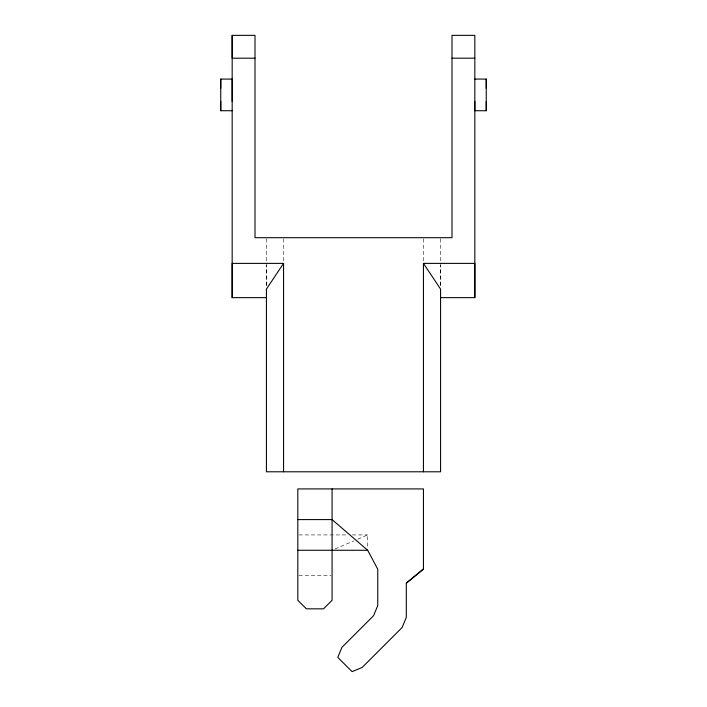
<?xml version="1.0" encoding="UTF-8"?>
<svg xmlns="http://www.w3.org/2000/svg" width="707" height="707" viewBox="0 0 707 707"><rect width="100%" height="100%" fill="white"/><g stroke="black" fill="none" stroke-linecap="round" stroke-linejoin="round"><path stroke-width="0.53" stroke-dasharray="3.54 2.65" d="M266.424 285.867L266.424 265.523M440.576 285.867L440.576 265.523M335.038 548.986L353.827 540.89M357.777 539.185L367.667 534.925L367.667 549.171M298.884 534.925L347.172 534.925M352.386 534.925L367.667 534.925M298.884 575.268L331.009 575.268M440.576 238.763L440.576 262.315M440.576 263.092L440.576 286.282M423.44 238.798L423.44 261.988M283.56 238.798L283.56 261.988M266.424 238.763L266.424 262.315M266.424 263.092L266.424 286.282"/><path stroke-width="1.06" d="M232.17 110.725L220.752 110.725L220.752 79.078L232.17 79.078L232.17 101.454M266.424 297.647L232.17 297.647L232.17 263.384L283.56 263.384L283.56 471.79M440.576 297.647L474.83 297.647L474.83 35.35L451.994 35.35L451.994 237.693L255.006 237.693L255.006 35.35L232.17 35.35L232.17 58.186L255.006 58.186M474.83 101.454L474.83 110.725L486.248 110.725L486.248 79.078L474.83 79.078M283.56 263.384L266.424 289.083L266.424 471.79L440.576 471.79L440.576 289.083L423.44 263.384L474.83 263.384L474.83 297.647M297.815 519.592L332.078 519.592L367.667 550.267L377.759 569.223L377.759 605.572L373.579 615.673L341.967 647.285L337.796 657.377L352.068 671.65L362.161 667.47L402.133 627.498L406.313 617.405L406.313 583.142L423.44 568.87M406.313 583.142L423.44 569.223L423.44 488.917L297.815 488.917L297.815 600.27L306.378 608.842L323.514 608.842L332.078 600.278L332.078 488.917M451.994 58.186L474.83 58.186M297.815 550.267L367.667 550.267M486.248 79.078L486.248 88.348M486.248 101.454L486.248 110.725M423.44 263.384L423.44 471.79M232.17 35.35L232.17 297.647M220.752 79.078L220.752 88.348M220.752 101.454L220.752 110.725"/></g></svg>
